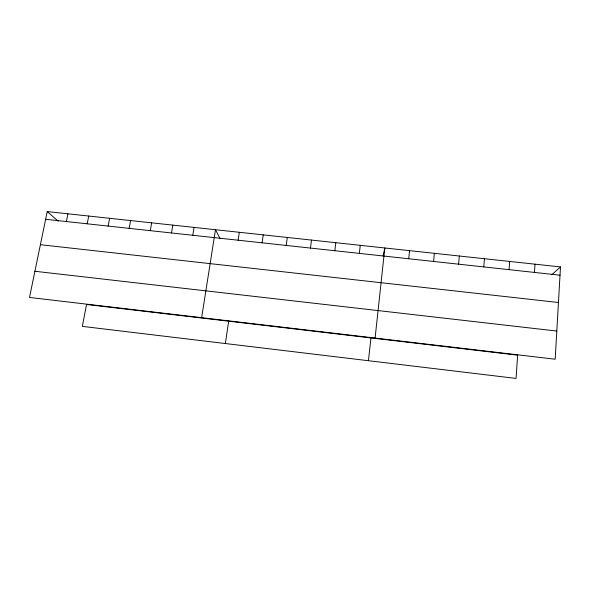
<?xml version="1.0" encoding="UTF-8"?>
<svg xmlns="http://www.w3.org/2000/svg" width="590" height="590" viewBox="0 0 590 590"><rect width="100%" height="100%" fill="white"/><g stroke="black" fill="none" stroke-linecap="round" stroke-linejoin="round"><path stroke-width="0.89" d="M560.5 266.923L555.183 359.221L29.5 297.441L47.237 211.574L560.5 266.923L551.716 274.77M534.466 272.433L535.005 264.173M509.052 269.667L509.642 261.444M483.763 266.916L484.42 258.722M458.614 264.18L459.322 256.016M433.598 261.466L434.365 253.324M408.715 258.759L409.534 250.647M375.093 338.055L384.827 247.977L383.087 256.031M368.448 360.711L370.94 337.923M359.332 253.39L360.261 245.329M334.832 250.728L335.813 242.697M310.458 248.073L311.498 240.071M286.216 245.44L287.308 237.46M262.1 242.822L263.236 234.864M238.102 240.211L239.297 232.283M225.336 343.535L228.677 321.196M201.647 317.671L215.475 229.717L220.026 238.53M192.819 235.285L194.103 227.408M171.506 232.969L172.833 225.115M150.288 230.661L151.66 222.836M129.166 228.367L130.589 220.557M108.14 226.081L109.607 218.3M87.217 223.802L88.721 216.043M66.382 221.538L67.931 213.801M45.644 219.288L560.021 275.206M40.4 244.695L558.45 302.5M34.906 271.267L556.805 331.056M47.237 211.574L58.255 221.228M517.644 355.173L516.058 378.426L82.364 326.373L86.523 304.484L517.644 355.173"/></g></svg>
